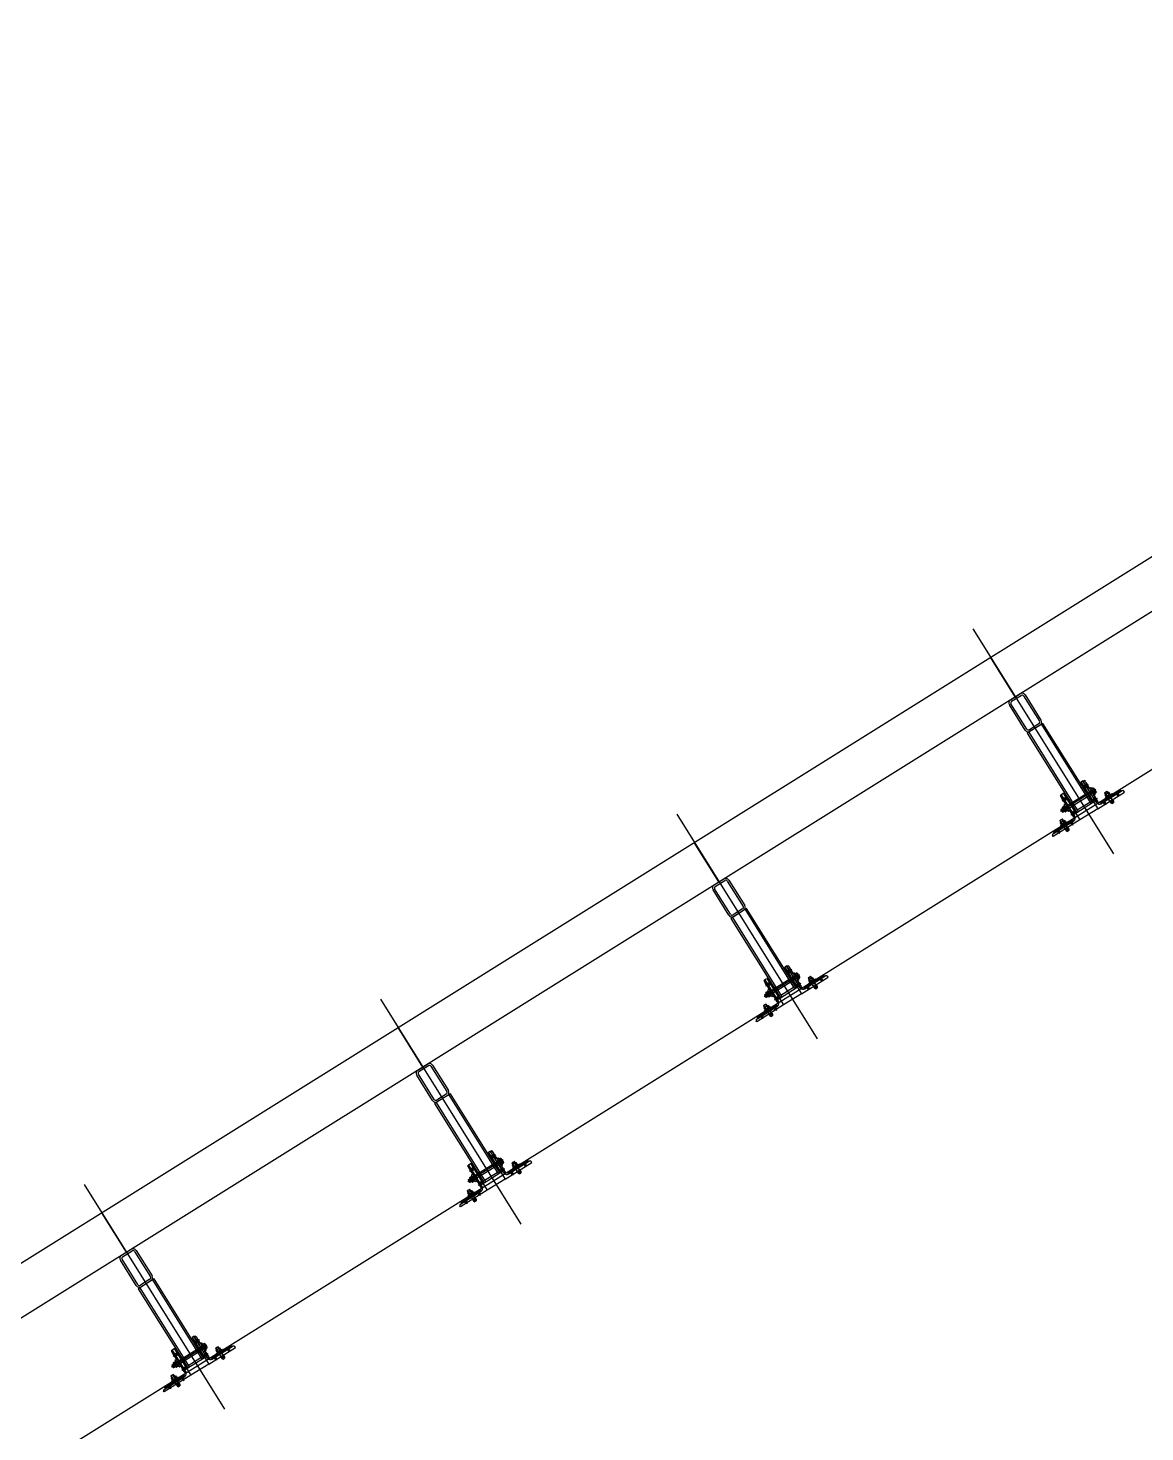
# Model space of a CAD drawing. Extents: x 809487 to 809680, y 818779 to 819225.
# Drawn here: x 809517.73 to 809522.53, y 819033.34 to 819039.36 of the extents above; entities that cross this region are included whole.
import ezdxf

# ---------------------------------------------------------------- set-up
doc = ezdxf.new("R2010")
doc.units = 0
for name, color, linetype in [('Default', 7, 'Continuous'), ('F-Glazing', 7, 'Continuous'), ('MAJ223__', 7, 'Continuous'), ('MAJ292_1', 7, 'Continuous'), ('MAJ292__', 7, 'Continuous'), ('MAJ314__scope', 7, 'Continuous'), ('MAJ318__', 7, 'Continuous'), ('MAJ322__', 7, 'Continuous'), ('MAJ325__', 7, 'Continuous'), ('MAJ520__', 7, 'Continuous'), ('WELDING', 7, 'Continuous')]:
    doc.layers.add(name, color=color, linetype=linetype)

# ---------------------------------------------------------------- blocks, each defined once
blk = doc.blocks.new('A$C62E2240C')
at = {"layer": 'MAJ223__'}
for p, q in [((-0.005, -0.01), (0.0181, -0.01)), ((0.005, -0.0058), (0.0135, -0.0058)), ((0.005, -0.0142), (0.0135, -0.0142)), ((0.0127, -0.005), (0.0127, -0.015))]:
    blk.add_line(p, q, dxfattribs=at)
blk.add_lwpolyline([(0, 0), (0.005, -0.005), (0.005, -0.015), (0, -0.02)], close=True, dxfattribs=at)
for points in [[(0, -0.0113), (0.0033, -0.0113), (0.0033, -0.0088), (0, -0.0088)], [(0.005, -0.005), (0.0127, -0.005), (0.0135, -0.0058), (0.0135, -0.0142), (0.0127, -0.015), (0.005, -0.015)]]:
    blk.add_lwpolyline(points, dxfattribs=at)
blk = doc.blocks.new('TM12NUT')
at = {"layer": 'Default'}
for p, q in [((0.0078, 0), (-0.0078, 0)), ((-0.0104, -0.0015), (-0.0104, -0.0085)), ((-0.0078, -0.01), (0.0078, -0.01)), ((-0.0052, -0.0085), (-0.0052, -0.0015)), ((0.0052, -0.0085), (0.0052, -0.0015)), ((0.0104, -0.0085), (0.0104, -0.0015))]:
    blk.add_line(p, q, dxfattribs=at)
for centre, radius, start, end in [((0, -0.0098), 0.00979, 57.79577, 122.20423), ((0.0078, -0.003), 0.00301, 30, 150), ((-0.0078, -0.003), 0.00301, 30, 150), ((-0.0078, -0.007), 0.00301, 210, 330), ((0, -0.0002), 0.00979, 237.79577, 302.20423), ((0.0078, -0.007), 0.00301, 210, 330)]:
    blk.add_arc(centre, radius, start, end, dxfattribs=at)
blk = doc.blocks.new('M12_WASH')
at = {"layer": 'Default'}
for p, q in [((0.0025, 0.0016), (0, 0.0009)), ((0, -0.0016), (0.0025, -0.0009))]:
    blk.add_line(p, q, dxfattribs=at)
blk.add_lwpolyline([(0, -0.012), (0.0025, -0.012), (0.0025, 0.012), (0, 0.012)], close=True, dxfattribs=at)
blk = doc.blocks.new('A$C392C4054')
at = {"layer": 'Default'}
for p, q in [((0.013, 0.05), (0, 0.05)), ((0.013, 0.047), (0, 0.047)), ((0.0016, 0.0468), (0.0016, 0)), ((0.0114, 0.0468), (0.0114, 0))]:
    blk.add_line(p, q, dxfattribs=at)
at = {"layer": 'MAJ292_1'}
for p, q in [((0.0005, 0.047), (0.0005, 0.0468)), ((0.0125, 0.047), (0.0125, 0.0468))]:
    blk.add_line(p, q, dxfattribs=at)
at = {"layer": 'MAJ318__'}
for p, q in [((0, 0.0517), (0.003, 0.057)), ((0, 0.0468), (0, 0.0517)), ((0.013, 0.0515), (0, 0.0515)), ((0.013, 0.0468), (0, 0.0468)), ((0.0005, 0.0468), (0.0005, 0.0011)), ((0.0005, 0.0011), (0.0016, 0)), ((0.0125, 0.0011), (0.0005, 0.0011)), ((0.0054, 0), (0.0016, 0)), ((0.01, 0.057), (0.003, 0.057)), ((0.0065, 0.0011), (0.0054, 0)), ((0.0065, 0.0011), (0.0076, 0)), ((0.0114, 0), (0.0076, 0)), ((0.013, 0.0517), (0.01, 0.057)), ((0.0114, 0), (0.0125, 0.0011)), ((0.0125, 0.0468), (0.0125, 0.0011)), ((0.013, 0.0468), (0.013, 0.0517))]:
    blk.add_line(p, q, dxfattribs=at)
blk = doc.blocks.new('M06MC13')
at = {"layer": 'Default'}
for p, q in [((-0.005, 0), (0.018, 0)), ((0.003, 0.0025), (0.013, 0.0025)), ((0.0125, -0.003), (0.0125, 0.003)), ((0.003, -0.0025), (0.013, -0.0025))]:
    blk.add_line(p, q, dxfattribs=at)
blk.add_lwpolyline([(0, -0.006), (0.003, -0.003), (0.003, 0.003), (0, 0.006)], close=True, dxfattribs=at)
for points in [[(0, 0.00075), (0.002, 0.00075), (0.002, -0.00075), (0, -0.00075)], [(0.003, -0.003), (0.0125, -0.003), (0.013, -0.0025), (0.013, 0.0025), (0.0125, 0.003), (0.003, 0.003)]]:
    blk.add_lwpolyline(points, dxfattribs=at)
blk = doc.blocks.new('M12HB160')
at = {"layer": 'Default'}
for p, q in [((-0.013, 0), (0.165, 0)), ((0.125, 0.005), (0.16, 0.005)), ((0.159, -0.006), (0.159, 0.006)), ((0.125, -0.005), (0.16, -0.005))]:
    blk.add_line(p, q, dxfattribs=at)
blk.add_lwpolyline([(-0.0065, -0.012), (-0.008, -0.0105), (-0.008, 0.0105), (-0.0065, 0.012), (0, 0.012), (0, -0.012)], close=True, dxfattribs=at)
for points in [[(-0.0064, 0.006), (0, 0.006), (0, 0.012), (-0.0064, 0.012)], [(0, -0.006), (0.159, -0.006), (0.16, -0.005), (0.16, 0.005), (0.159, 0.006), (0, 0.006)], [(0.124, -0.006), (0.125, -0.005), (0.125, 0.005), (0.124, 0.006)], [(-0.0064, -0.012), (0, -0.012), (0, -0.006), (-0.0064, -0.006)]]:
    blk.add_lwpolyline(points, dxfattribs=at)
for centre, radius, start, end in [((-0.0044, 0.009), 0.0036, 123.62643, 236.37357), ((0.004, 0), 0.012, 150, 210), ((-0.0044, -0.009), 0.0036, 123.62643, 236.37357)]:
    blk.add_arc(centre, radius, start, end, dxfattribs=at)
blk = doc.blocks.new('M12_NUT1')
at = {"layer": 'Default'}
blk.add_lwpolyline([(0.01, 0.0105), (0.01, -0.0105), (0.0085, -0.012), (0.0015, -0.012), (0, -0.0105), (0, 0.0105), (0.0015, 0.012), (0.0085, 0.012)], close=True, dxfattribs=at)
for points in [[(0.0016, 0.006), (0.0084, 0.006)], [(0.0016, 0.006), (0.0084, 0.006)], [(0.0084, -0.006), (0.0016, -0.006)], [(0.0084, -0.006), (0.0016, -0.006)]]:
    blk.add_lwpolyline(points, dxfattribs=at)
for centre, radius, start, end in [((0.0036, 0.009), 0.0036, 123.62643, 236.37357), ((0.012, 0), 0.012, 150, 210), ((0.0064, 0.009), 0.0036, 303.62643, 56.37357), ((-0.002, 0), 0.012, 330, 30), ((0.0036, -0.009), 0.0036, 123.62643, 236.37357), ((0.0064, -0.009), 0.0036, 303.62643, 56.37357)]:
    blk.add_arc(centre, radius, start, end, dxfattribs=at)

msp = doc.modelspace()

# ---------------------------------------------------------------- linework, layer by layer
at = {"layer": 'F-Glazing'}
for p, q in [((809521.7904, 819036.7838), (809522.3934, 819035.8187)), ((809522.2381, 819036.0069), (809522.2924, 819036.0408)), ((809522.3256, 819036.0121), (809522.2493, 819035.9644)), ((809522.3256, 819036.0121), (809522.3256, 819036.0121)), ((809520.5183, 819035.9889), (809521.1214, 819035.0238)), ((809520.966, 819035.212), (809521.0203, 819035.246)), ((809521.0536, 819035.2173), (809520.9772, 819035.1696)), ((809521.0536, 819035.2173), (809521.0536, 819035.2173)), ((809519.2462, 819035.194), (809519.8493, 819034.2289)), ((809519.6939, 819034.4172), (809519.7482, 819034.4511)), ((809517.9742, 819034.3992), (809518.5772, 819033.434)), ((809519.7815, 819034.4224), (809519.7052, 819034.3747)), ((809519.7815, 819034.4224), (809519.7815, 819034.4224)), ((809518.4219, 819033.6223), (809518.4761, 819033.6562)), ((809518.5094, 819033.6275), (809518.4331, 819033.5798)), ((809518.5094, 819033.6275), (809518.5094, 819033.6275))]:
    msp.add_line(p, q, dxfattribs=at)
for points in [[(809522.3034, 819036.0383), (809522.3076, 819036.0409), (809522.2505, 819036.1229), (809522.2548, 819036.1256)], [(809522.2355, 819035.9959), (809522.2313, 819035.9932), (809522.1827, 819036.0805), (809522.1784, 819036.0779)], [(809520.9635, 819035.201), (809520.9592, 819035.1984), (809520.9106, 819035.2856), (809520.9064, 819035.283)], [(809521.0313, 819035.2434), (809521.0356, 819035.2461), (809520.9784, 819035.328), (809520.9827, 819035.3307)], [(809519.6914, 819034.4061), (809519.6872, 819034.4035), (809519.6385, 819034.4908), (809519.6343, 819034.4881)], [(809519.7592, 819034.4485), (809519.7635, 819034.4512), (809519.7064, 819034.5331), (809519.7106, 819034.5358)], [(809518.4872, 819033.6537), (809518.4914, 819033.6563), (809518.4343, 819033.7383), (809518.4385, 819033.7409)], [(809518.4193, 819033.6113), (809518.4151, 819033.6086), (809518.3665, 819033.6959), (809518.3622, 819033.6932)]]:
    msp.add_lwpolyline(points, close=True, dxfattribs=at)
at = {"layer": 'MAJ223__'}
for points in [[(809522.2906, 819036.1012), (809522.2901, 819036.0991), (809522.2922, 819036.0987), (809522.2917, 819036.0966), (809522.2938, 819036.0961), (809522.2933, 819036.0941), (809522.2954, 819036.0936), (809522.2949, 819036.0915), (809522.297, 819036.091), (809522.2965, 819036.089), (809522.2986, 819036.0885), (809522.2981, 819036.0864), (809522.3001, 819036.0859), (809522.2997, 819036.0839), (809522.3017, 819036.0834), (809522.3013, 819036.0813), (809522.3033, 819036.0809), (809522.3028, 819036.0788), (809522.3049, 819036.0783), (809522.3044, 819036.0762), (809522.3065, 819036.0758), (809522.306, 819036.0737), (809522.3081, 819036.0732), (809522.3076, 819036.0712), (809522.3097, 819036.0707), (809522.3092, 819036.0686), (809522.3041, 819036.0654), (809522.2835, 819036.0985), (809522.2885, 819036.1017)], [(809522.1846, 819036.035), (809522.1867, 819036.0345), (809522.1862, 819036.0324), (809522.1883, 819036.0319), (809522.1878, 819036.0299), (809522.1898, 819036.0294), (809522.1894, 819036.0273), (809522.1914, 819036.0269), (809522.191, 819036.0248), (809522.193, 819036.0243), (809522.1925, 819036.0222), (809522.1946, 819036.0218), (809522.1941, 819036.0197), (809522.1962, 819036.0192), (809522.1957, 819036.0172), (809522.1978, 819036.0167), (809522.1973, 819036.0146), (809522.1994, 819036.0141), (809522.1989, 819036.0121), (809522.201, 819036.0116), (809522.2005, 819036.0095), (809522.2026, 819036.009), (809522.2021, 819036.007), (809522.2042, 819036.0065), (809522.2037, 819036.0044), (809522.2057, 819036.004), (809522.2108, 819036.0071), (809522.1902, 819036.0402), (809522.1851, 819036.037)], [(809521.0185, 819035.3063), (809521.0181, 819035.3043), (809521.0201, 819035.3038), (809521.0196, 819035.3017), (809521.0217, 819035.3012), (809521.0212, 819035.2992), (809521.0233, 819035.2987), (809521.0228, 819035.2966), (809521.0249, 819035.2962), (809521.0244, 819035.2941), (809521.0265, 819035.2936), (809521.026, 819035.2915), (809521.0281, 819035.2911), (809521.0276, 819035.289), (809521.0297, 819035.2885), (809521.0292, 819035.2865), (809521.0313, 819035.286), (809521.0308, 819035.2839), (809521.0328, 819035.2834), (809521.0324, 819035.2814), (809521.0344, 819035.2809), (809521.034, 819035.2788), (809521.036, 819035.2783), (809521.0355, 819035.2763), (809521.0376, 819035.2758), (809521.0371, 819035.2737), (809521.032, 819035.2706), (809521.0114, 819035.3036), (809521.0165, 819035.3068)], [(809520.9125, 819035.2401), (809520.9146, 819035.2396), (809520.9141, 819035.2375), (809520.9162, 819035.2371), (809520.9157, 819035.235), (809520.9178, 819035.2345), (809520.9173, 819035.2325), (809520.9194, 819035.232), (809520.9189, 819035.2299), (809520.921, 819035.2294), (809520.9205, 819035.2274), (809520.9225, 819035.2269), (809520.9221, 819035.2248), (809520.9241, 819035.2243), (809520.9237, 819035.2223), (809520.9257, 819035.2218), (809520.9252, 819035.2197), (809520.9273, 819035.2193), (809520.9268, 819035.2172), (809520.9289, 819035.2167), (809520.9284, 819035.2146), (809520.9305, 819035.2142), (809520.93, 819035.2121), (809520.9321, 819035.2116), (809520.9316, 819035.2096), (809520.9337, 819035.2091), (809520.9388, 819035.2123), (809520.9181, 819035.2453), (809520.913, 819035.2422)], [(809519.7465, 819034.5114), (809519.746, 819034.5094), (809519.7481, 819034.5089), (809519.7476, 819034.5068), (809519.7496, 819034.5064), (809519.7492, 819034.5043), (809519.7512, 819034.5038), (809519.7508, 819034.5017), (809519.7528, 819034.5013), (809519.7523, 819034.4992), (809519.7544, 819034.4987), (809519.7539, 819034.4967), (809519.756, 819034.4962), (809519.7555, 819034.4941), (809519.7576, 819034.4936), (809519.7571, 819034.4916), (809519.7592, 819034.4911), (809519.7587, 819034.489), (809519.7608, 819034.4886), (809519.7603, 819034.4865), (809519.7624, 819034.486), (809519.7619, 819034.4839), (809519.7639, 819034.4835), (809519.7635, 819034.4814), (809519.7655, 819034.4809), (809519.7651, 819034.4789), (809519.76, 819034.4757), (809519.7393, 819034.5087), (809519.7444, 819034.5119)], [(809519.6405, 819034.4452), (809519.6425, 819034.4447), (809519.642, 819034.4427), (809519.6441, 819034.4422), (809519.6436, 819034.4401), (809519.6457, 819034.4396), (809519.6452, 819034.4376), (809519.6473, 819034.4371), (809519.6468, 819034.435), (809519.6489, 819034.4346), (809519.6484, 819034.4325), (809519.6505, 819034.432), (809519.65, 819034.4299), (809519.6521, 819034.4295), (809519.6516, 819034.4274), (809519.6537, 819034.4269), (809519.6532, 819034.4249), (809519.6552, 819034.4244), (809519.6548, 819034.4223), (809519.6568, 819034.4218), (809519.6564, 819034.4198), (809519.6584, 819034.4193), (809519.6579, 819034.4172), (809519.66, 819034.4167), (809519.6595, 819034.4147), (809519.6616, 819034.4142), (809519.6667, 819034.4174), (809519.646, 819034.4505), (809519.6409, 819034.4473)], [(809518.4744, 819033.7166), (809518.4739, 819033.7145), (809518.476, 819033.714), (809518.4755, 819033.712), (809518.4776, 819033.7115), (809518.4771, 819033.7094), (809518.4792, 819033.7089), (809518.4787, 819033.7069), (809518.4807, 819033.7064), (809518.4803, 819033.7043), (809518.4823, 819033.7038), (809518.4819, 819033.7018), (809518.4839, 819033.7013), (809518.4835, 819033.6992), (809518.4855, 819033.6988), (809518.485, 819033.6967), (809518.4871, 819033.6962), (809518.4866, 819033.6941), (809518.4887, 819033.6937), (809518.4882, 819033.6916), (809518.4903, 819033.6911), (809518.4898, 819033.6891), (809518.4919, 819033.6886), (809518.4914, 819033.6865), (809518.4935, 819033.686), (809518.493, 819033.684), (809518.4879, 819033.6808), (809518.4672, 819033.7139), (809518.4723, 819033.717)], [(809518.3684, 819033.6503), (809518.3705, 819033.6499), (809518.37, 819033.6478), (809518.372, 819033.6473), (809518.3716, 819033.6452), (809518.3736, 819033.6448), (809518.3732, 819033.6427), (809518.3752, 819033.6422), (809518.3747, 819033.6402), (809518.3768, 819033.6397), (809518.3763, 819033.6376), (809518.3784, 819033.6371), (809518.3779, 819033.6351), (809518.38, 819033.6346), (809518.3795, 819033.6325), (809518.3816, 819033.632), (809518.3811, 819033.63), (809518.3832, 819033.6295), (809518.3827, 819033.6274), (809518.3848, 819033.627), (809518.3843, 819033.6249), (809518.3863, 819033.6244), (809518.3859, 819033.6223), (809518.3879, 819033.6219), (809518.3875, 819033.6198), (809518.3895, 819033.6193), (809518.3946, 819033.6225), (809518.3739, 819033.6556), (809518.3689, 819033.6524)]]:
    msp.add_lwpolyline(points, close=True, dxfattribs=at)
at = {"layer": 'MAJ292__'}
for p, q in [((809522.084, 819036.3743), (809522.2966, 819036.0341)), ((809522.0297, 819036.3403), (809522.2423, 819036.0001)), ((809520.8119, 819035.5794), (809521.0245, 819035.2392)), ((809520.7577, 819035.5455), (809520.9703, 819035.2053)), ((809519.4856, 819034.7506), (809519.6982, 819034.4104)), ((809519.5399, 819034.7845), (809519.7525, 819034.4443)), ((809518.2135, 819033.9557), (809518.4261, 819033.6155)), ((809518.2678, 819033.9896), (809518.4804, 819033.6494))]:
    msp.add_line(p, q, dxfattribs=at)
for points in [[(809521.9517, 819036.4803), (809521.9924, 819036.5057)], [(809521.956, 819036.4735), (809521.9967, 819036.4989)], [(809522.0077, 819036.4964), (809522.0755, 819036.3878)], [(809522.0145, 819036.5006), (809522.0823, 819036.3921)], [(809522.0145, 819036.3497), (809521.9466, 819036.4582)], [(809522.0213, 819036.3539), (809521.9534, 819036.4625)], [(809522.073, 819036.3768), (809522.0323, 819036.3514)], [(809522.0772, 819036.37), (809522.0365, 819036.3446)], [(809522.2626, 819036.1319), (809522.2541, 819036.1266), (809522.3256, 819036.0121), (809522.4401, 819036.0837), (809522.4375, 819036.0879)], [(809522.3209, 819036.0386), (809522.2626, 819036.1319)], [(809522.1693, 819036.0736), (809522.1778, 819036.0789), (809522.2493, 819035.9644), (809522.1348, 819035.8929), (809522.1322, 819035.8971)], [(809522.2276, 819035.9803), (809522.1693, 819036.0736)], [(809522.4306, 819036.0895), (809522.3415, 819036.0339)], [(809522.1338, 819035.904), (809522.2228, 819035.9597)], [(809520.6797, 819035.6854), (809520.7204, 819035.7108)], [(809520.6839, 819035.6786), (809520.7246, 819035.704)], [(809520.7356, 819035.7015), (809520.8035, 819035.593)], [(809520.7424, 819035.7057), (809520.8102, 819035.5972)], [(809520.7424, 819035.5548), (809520.6746, 819035.6633)], [(809520.7492, 819035.559), (809520.6814, 819035.6676)], [(809520.8009, 819035.5819), (809520.7602, 819035.5565)], [(809520.8052, 819035.5751), (809520.7645, 819035.5497)], [(809520.9905, 819035.337), (809520.982, 819035.3317), (809521.0536, 819035.2173), (809521.168, 819035.2888), (809521.1654, 819035.293)], [(809521.0488, 819035.2438), (809520.9905, 819035.337)], [(809520.8972, 819035.2788), (809520.9057, 819035.284), (809520.9772, 819035.1696), (809520.8627, 819035.098), (809520.8601, 819035.1023)], [(809520.9555, 819035.1855), (809520.8972, 819035.2788)], [(809521.1585, 819035.2946), (809521.0695, 819035.239)], [(809520.8617, 819035.1092), (809520.9507, 819035.1648)], [(809519.4076, 819034.8905), (809519.4483, 819034.916)], [(809519.4118, 819034.8837), (809519.4525, 819034.9092)], [(809519.4703, 819034.9109), (809519.5382, 819034.8023)], [(809519.4703, 819034.7599), (809519.4025, 819034.8685)], [(809519.4771, 819034.7642), (809519.4093, 819034.8727)], [(809519.4636, 819034.9066), (809519.5314, 819034.7981)], [(809519.5288, 819034.787), (809519.4881, 819034.7616)], [(809519.5331, 819034.7803), (809519.4924, 819034.7548)], [(809519.6251, 819034.4839), (809519.6336, 819034.4892), (809519.7052, 819034.3747), (809519.5907, 819034.3031), (809519.588, 819034.3074)], [(809519.7184, 819034.5422), (809519.7099, 819034.5369), (809519.7815, 819034.4224), (809519.896, 819034.4939), (809519.8933, 819034.4982)], [(809519.7767, 819034.4489), (809519.7184, 819034.5422)], [(809519.8864, 819034.4997), (809519.7974, 819034.4441)], [(809519.6834, 819034.3906), (809519.6251, 819034.4839)], [(809519.5896, 819034.3143), (809519.6787, 819034.3699)], [(809518.1983, 819033.965), (809518.1304, 819034.0736)], [(809518.1355, 819034.0956), (809518.1762, 819034.1211)], [(809518.205, 819033.9693), (809518.1372, 819034.0778)], [(809518.1398, 819034.0889), (809518.1805, 819034.1143)], [(809518.1915, 819034.1117), (809518.2593, 819034.0032)], [(809518.1983, 819034.116), (809518.2661, 819034.0074)], [(809518.2568, 819033.9922), (809518.2161, 819033.9667)], [(809518.261, 819033.9854), (809518.2203, 819033.96)], [(809518.4464, 819033.7473), (809518.4379, 819033.742), (809518.5094, 819033.6275), (809518.6239, 819033.699), (809518.6212, 819033.7033)], [(809518.5046, 819033.654), (809518.4464, 819033.7473)], [(809518.6144, 819033.7049), (809518.5253, 819033.6492)], [(809518.3531, 819033.689), (809518.3615, 819033.6943), (809518.4331, 819033.5798), (809518.3186, 819033.5083), (809518.316, 819033.5125)], [(809518.4114, 819033.5957), (809518.3531, 819033.689)], [(809518.3175, 819033.5194), (809518.4066, 819033.575)]]:
    msp.add_lwpolyline(points, dxfattribs=at)
for points in [[(809522.0908, 819036.3785), (809522.023, 819036.3361), (809522.2355, 819035.9959), (809522.3034, 819036.0383)], [(809520.8187, 819035.5836), (809520.7509, 819035.5412), (809520.9635, 819035.201), (809521.0313, 819035.2434)], [(809519.5467, 819034.7887), (809519.4788, 819034.7464), (809519.6914, 819034.4061), (809519.7592, 819034.4485)], [(809518.2746, 819033.9939), (809518.2067, 819033.9515), (809518.4193, 819033.6113), (809518.4872, 819033.6537)]]:
    msp.add_lwpolyline(points, close=True, dxfattribs=at)
for centre, radius, start, end in [((809521.9602, 819036.4667), 0.016, 122, 212), ((809522.0009, 819036.4921), 0.016, 32, 122), ((809522.0009, 819036.4921), 0.008, 32, 122), ((809521.9602, 819036.4667), 0.008, 122, 212), ((809522.0688, 819036.3836), 0.008, 302, 32), ((809522.0688, 819036.3836), 0.016, 302, 32), ((809522.028, 819036.3582), 0.016, 212, 302), ((809522.028, 819036.3582), 0.008, 212, 302), ((809522.4332, 819036.0853), 0.005, 32, 122), ((809522.3336, 819036.0466), 0.015, 212, 302), ((809522.2149, 819035.9724), 0.015, 302, 32), ((809522.1364, 819035.8998), 0.005, 122, 212), ((809520.7289, 819035.6973), 0.016, 32, 122), ((809520.7289, 819035.6973), 0.008, 32, 122), ((809520.6881, 819035.6718), 0.016, 122, 212), ((809520.6881, 819035.6718), 0.008, 122, 212), ((809520.7967, 819035.5887), 0.008, 302, 32), ((809520.7967, 819035.5887), 0.016, 302, 32), ((809520.756, 819035.5633), 0.016, 212, 302), ((809520.756, 819035.5633), 0.008, 212, 302), ((809521.1612, 819035.2904), 0.005, 32, 122), ((809521.0615, 819035.2517), 0.015, 212, 302), ((809520.9428, 819035.1775), 0.015, 302, 32), ((809520.8643, 819035.1049), 0.005, 122, 212), ((809519.4568, 819034.9024), 0.016, 32, 122), ((809519.4568, 819034.9024), 0.008, 32, 122), ((809519.4161, 819034.8769), 0.016, 122, 212), ((809519.4161, 819034.8769), 0.008, 122, 212), ((809519.5246, 819034.7938), 0.008, 302, 32), ((809519.5246, 819034.7938), 0.016, 302, 32), ((809519.4839, 819034.7684), 0.016, 212, 302), ((809519.4839, 819034.7684), 0.008, 212, 302), ((809519.8891, 819034.4955), 0.005, 32, 122), ((809519.7894, 819034.4568), 0.015, 212, 302), ((809519.6707, 819034.3826), 0.015, 302, 32), ((809519.5923, 819034.31), 0.005, 122, 212), ((809518.144, 819034.0821), 0.016, 122, 212), ((809518.144, 819034.0821), 0.008, 122, 212), ((809518.1847, 819034.1075), 0.016, 32, 122), ((809518.1847, 819034.1075), 0.008, 32, 122), ((809518.2525, 819033.999), 0.016, 302, 32), ((809518.2118, 819033.9735), 0.016, 212, 302), ((809518.2118, 819033.9735), 0.008, 212, 302), ((809518.2525, 819033.999), 0.008, 302, 32), ((809518.617, 819033.7006), 0.005, 32, 122), ((809518.5174, 819033.6619), 0.015, 212, 302), ((809518.3986, 819033.5878), 0.015, 302, 32), ((809518.3202, 819033.5152), 0.005, 122, 212)]:
    msp.add_arc(centre, radius, start, end, dxfattribs=at)
at = {"layer": 'MAJ314__scope'}
for p, q in [((809521.9721, 819036.493), (809521.8661, 819036.6626)), ((809520.7, 819035.6981), (809520.594, 819035.8677)), ((809519.4279, 819034.9032), (809519.322, 819035.0728)), ((809518.1559, 819034.1084), (809518.0499, 819034.278))]:
    msp.add_line(p, q, dxfattribs=at)
for points in [[(809539.9295, 819047.9499), (809511.6743, 819030.2941)], [(809540.0355, 819047.7803), (809511.7803, 819030.1244)], [(809539.7694, 819046.9358), (809512.0836, 819029.6358)]]:
    msp.add_lwpolyline(points, dxfattribs=at)
at = {"layer": 'MAJ322__'}
for points in [[(809522.3209, 819036.0386), (809522.2636, 819036.1303), (809522.2699, 819036.1343), (809522.2695, 819036.1322), (809522.2715, 819036.1317), (809522.2711, 819036.1297), (809522.2731, 819036.1292), (809522.2726, 819036.1271), (809522.2747, 819036.1266), (809522.2742, 819036.1246), (809522.2763, 819036.1241), (809522.2758, 819036.122), (809522.2779, 819036.1216), (809522.2774, 819036.1195), (809522.2795, 819036.119), (809522.279, 819036.1169), (809522.2811, 819036.1165), (809522.2806, 819036.1144), (809522.2827, 819036.1139), (809522.2822, 819036.1119), (809522.2842, 819036.1114), (809522.2838, 819036.1093), (809522.2858, 819036.1088), (809522.2854, 819036.1068), (809522.2874, 819036.1063), (809522.2869, 819036.1042), (809522.289, 819036.1037), (809522.2885, 819036.1017), (809522.2906, 819036.1012), (809522.2901, 819036.0991), (809522.2922, 819036.0987), (809522.2917, 819036.0966), (809522.2938, 819036.0961), (809522.2933, 819036.0941), (809522.2954, 819036.0936), (809522.2949, 819036.0915), (809522.297, 819036.091), (809522.2965, 819036.089), (809522.2986, 819036.0885), (809522.2981, 819036.0864), (809522.3001, 819036.0859), (809522.2997, 819036.0839), (809522.3017, 819036.0834), (809522.3013, 819036.0813), (809522.3033, 819036.0809), (809522.3028, 819036.0788), (809522.3049, 819036.0783), (809522.3044, 819036.0762), (809522.3065, 819036.0758), (809522.306, 819036.0737), (809522.3081, 819036.0732), (809522.3076, 819036.0712), (809522.3097, 819036.0707), (809522.3092, 819036.0686), (809522.3113, 819036.0681), (809522.3108, 819036.0661), (809522.3129, 819036.0656), (809522.3124, 819036.0635), (809522.3145, 819036.063), (809522.314, 819036.061), (809522.316, 819036.0605), (809522.3156, 819036.0584), (809522.3176, 819036.058), (809522.3172, 819036.0559), (809522.3192, 819036.0554), (809522.3187, 819036.0533), (809522.3208, 819036.0529), (809522.3203, 819036.0508), (809522.3224, 819036.0503), (809522.3219, 819036.0483), (809522.324, 819036.0478), (809522.3235, 819036.0457), (809522.3256, 819036.0452), (809522.3251, 819036.0432), (809522.3252, 819036.0431), (809522.3272, 819036.0426)], [(809522.2276, 819035.9803), (809522.1703, 819036.072), (809522.1639, 819036.068), (809522.166, 819036.0676), (809522.1655, 819036.0655), (809522.1676, 819036.065), (809522.1671, 819036.063), (809522.1692, 819036.0625), (809522.1687, 819036.0604), (809522.1708, 819036.0599), (809522.1703, 819036.0579), (809522.1724, 819036.0574), (809522.1719, 819036.0553), (809522.1739, 819036.0548), (809522.1735, 819036.0528), (809522.1755, 819036.0523), (809522.1751, 819036.0502), (809522.1771, 819036.0498), (809522.1767, 819036.0477), (809522.1787, 819036.0472), (809522.1782, 819036.0451), (809522.1803, 819036.0447), (809522.1798, 819036.0426), (809522.1819, 819036.0421), (809522.1814, 819036.0401), (809522.1835, 819036.0396), (809522.183, 819036.0375), (809522.1851, 819036.037), (809522.1846, 819036.035), (809522.1867, 819036.0345), (809522.1862, 819036.0324), (809522.1883, 819036.0319), (809522.1878, 819036.0299), (809522.1898, 819036.0294), (809522.1894, 819036.0273), (809522.1914, 819036.0269), (809522.191, 819036.0248), (809522.193, 819036.0243), (809522.1925, 819036.0222), (809522.1946, 819036.0218), (809522.1941, 819036.0197), (809522.1962, 819036.0192), (809522.1957, 819036.0172), (809522.1978, 819036.0167), (809522.1973, 819036.0146), (809522.1994, 819036.0141), (809522.1989, 819036.0121), (809522.201, 819036.0116), (809522.2005, 819036.0095), (809522.2026, 819036.009), (809522.2021, 819036.007), (809522.2042, 819036.0065), (809522.2037, 819036.0044), (809522.2057, 819036.004), (809522.2053, 819036.0019), (809522.2073, 819036.0014), (809522.2069, 819035.9993), (809522.2089, 819035.9989), (809522.2084, 819035.9968), (809522.2105, 819035.9963), (809522.21, 819035.9943), (809522.2121, 819035.9938), (809522.2116, 819035.9917), (809522.2137, 819035.9912), (809522.2132, 819035.9892), (809522.2153, 819035.9887), (809522.2148, 819035.9866), (809522.2169, 819035.9861), (809522.2164, 819035.9841), (809522.2185, 819035.9836), (809522.218, 819035.9815), (809522.2201, 819035.9811), (809522.2196, 819035.979), (809522.2216, 819035.9785), (809522.2217, 819035.9784), (809522.2212, 819035.9764)], [(809522.4227, 819036.0916), (809522.4258, 819036.0866), (809522.3412, 819036.0336), (809522.338, 819036.0387)], [(809522.1353, 819035.9121), (809522.1385, 819035.907), (809522.2232, 819035.9599), (809522.22, 819035.965)], [(809521.0488, 819035.2438), (809520.9915, 819035.3354), (809520.9979, 819035.3394), (809520.9974, 819035.3373), (809520.9995, 819035.3369), (809520.999, 819035.3348), (809521.001, 819035.3343), (809521.0006, 819035.3322), (809521.0026, 819035.3318), (809521.0022, 819035.3297), (809521.0042, 819035.3292), (809521.0037, 819035.3272), (809521.0058, 819035.3267), (809521.0053, 819035.3246), (809521.0074, 819035.3241), (809521.0069, 819035.3221), (809521.009, 819035.3216), (809521.0085, 819035.3195), (809521.0106, 819035.319), (809521.0101, 819035.317), (809521.0122, 819035.3165), (809521.0117, 819035.3144), (809521.0138, 819035.314), (809521.0133, 819035.3119), (809521.0154, 819035.3114), (809521.0149, 819035.3093), (809521.0169, 819035.3089), (809521.0165, 819035.3068), (809521.0185, 819035.3063), (809521.0181, 819035.3043), (809521.0201, 819035.3038), (809521.0196, 819035.3017), (809521.0217, 819035.3012), (809521.0212, 819035.2992), (809521.0233, 819035.2987), (809521.0228, 819035.2966), (809521.0249, 819035.2962), (809521.0244, 819035.2941), (809521.0265, 819035.2936), (809521.026, 819035.2915), (809521.0281, 819035.2911), (809521.0276, 819035.289), (809521.0297, 819035.2885), (809521.0292, 819035.2865), (809521.0313, 819035.286), (809521.0308, 819035.2839), (809521.0328, 819035.2834), (809521.0324, 819035.2814), (809521.0344, 819035.2809), (809521.034, 819035.2788), (809521.036, 819035.2783), (809521.0355, 819035.2763), (809521.0376, 819035.2758), (809521.0371, 819035.2737), (809521.0392, 819035.2733), (809521.0387, 819035.2712), (809521.0408, 819035.2707), (809521.0403, 819035.2686), (809521.0424, 819035.2682), (809521.0419, 819035.2661), (809521.044, 819035.2656), (809521.0435, 819035.2636), (809521.0456, 819035.2631), (809521.0451, 819035.261), (809521.0471, 819035.2605), (809521.0467, 819035.2585), (809521.0487, 819035.258), (809521.0483, 819035.2559), (809521.0503, 819035.2554), (809521.0499, 819035.2534), (809521.0519, 819035.2529), (809521.0514, 819035.2508), (809521.0535, 819035.2504), (809521.053, 819035.2483), (809521.0531, 819035.2482), (809521.0551, 819035.2477)], [(809520.9555, 819035.1855), (809520.8982, 819035.2771), (809520.8919, 819035.2732), (809520.8939, 819035.2727), (809520.8935, 819035.2706), (809520.8955, 819035.2701), (809520.895, 819035.2681), (809520.8971, 819035.2676), (809520.8966, 819035.2655), (809520.8987, 819035.2651), (809520.8982, 819035.263), (809520.9003, 819035.2625), (809520.8998, 819035.2604), (809520.9019, 819035.26), (809520.9014, 819035.2579), (809520.9035, 819035.2574), (809520.903, 819035.2554), (809520.9051, 819035.2549), (809520.9046, 819035.2528), (809520.9066, 819035.2523), (809520.9062, 819035.2503), (809520.9082, 819035.2498), (809520.9078, 819035.2477), (809520.9098, 819035.2472), (809520.9093, 819035.2452), (809520.9114, 819035.2447), (809520.9109, 819035.2426), (809520.913, 819035.2422), (809520.9125, 819035.2401), (809520.9146, 819035.2396), (809520.9141, 819035.2375), (809520.9162, 819035.2371), (809520.9157, 819035.235), (809520.9178, 819035.2345), (809520.9173, 819035.2325), (809520.9194, 819035.232), (809520.9189, 819035.2299), (809520.921, 819035.2294), (809520.9205, 819035.2274), (809520.9225, 819035.2269), (809520.9221, 819035.2248), (809520.9241, 819035.2243), (809520.9237, 819035.2223), (809520.9257, 819035.2218), (809520.9252, 819035.2197), (809520.9273, 819035.2193), (809520.9268, 819035.2172), (809520.9289, 819035.2167), (809520.9284, 819035.2146), (809520.9305, 819035.2142), (809520.93, 819035.2121), (809520.9321, 819035.2116), (809520.9316, 819035.2096), (809520.9337, 819035.2091), (809520.9332, 819035.207), (809520.9353, 819035.2065), (809520.9348, 819035.2045), (809520.9369, 819035.204), (809520.9364, 819035.2019), (809520.9384, 819035.2014), (809520.938, 819035.1994), (809520.94, 819035.1989), (809520.9396, 819035.1968), (809520.9416, 819035.1964), (809520.9411, 819035.1943), (809520.9432, 819035.1938), (809520.9427, 819035.1917), (809520.9448, 819035.1913), (809520.9443, 819035.1892), (809520.9464, 819035.1887), (809520.9459, 819035.1867), (809520.948, 819035.1862), (809520.9475, 819035.1841), (809520.9496, 819035.1836), (809520.9496, 819035.1836), (809520.9491, 819035.1815)], [(809521.1506, 819035.2968), (809521.1538, 819035.2917), (809521.0691, 819035.2388), (809521.0659, 819035.2438)], [(809520.8632, 819035.1172), (809520.8664, 819035.1121), (809520.9511, 819035.165), (809520.9479, 819035.1701)], [(809519.7767, 819034.4489), (809519.7194, 819034.5405), (809519.7258, 819034.5445), (809519.7253, 819034.5425), (809519.7274, 819034.542), (809519.7269, 819034.5399), (809519.729, 819034.5394), (809519.7285, 819034.5374), (809519.7306, 819034.5369), (809519.7301, 819034.5348), (809519.7322, 819034.5343), (809519.7317, 819034.5323), (809519.7337, 819034.5318), (809519.7333, 819034.5297), (809519.7353, 819034.5293), (809519.7349, 819034.5272), (809519.7369, 819034.5267), (809519.7364, 819034.5246), (809519.7385, 819034.5242), (809519.738, 819034.5221), (809519.7401, 819034.5216), (809519.7396, 819034.5196), (809519.7417, 819034.5191), (809519.7412, 819034.517), (809519.7433, 819034.5165), (809519.7428, 819034.5145), (809519.7449, 819034.514), (809519.7444, 819034.5119), (809519.7465, 819034.5114), (809519.746, 819034.5094), (809519.7481, 819034.5089), (809519.7476, 819034.5068), (809519.7496, 819034.5064), (809519.7492, 819034.5043), (809519.7512, 819034.5038), (809519.7508, 819034.5017), (809519.7528, 819034.5013), (809519.7523, 819034.4992), (809519.7544, 819034.4987), (809519.7539, 819034.4967), (809519.756, 819034.4962), (809519.7555, 819034.4941), (809519.7576, 819034.4936), (809519.7571, 819034.4916), (809519.7592, 819034.4911), (809519.7587, 819034.489), (809519.7608, 819034.4886), (809519.7603, 819034.4865), (809519.7624, 819034.486), (809519.7619, 819034.4839), (809519.7639, 819034.4835), (809519.7635, 819034.4814), (809519.7655, 819034.4809), (809519.7651, 819034.4789), (809519.7671, 819034.4784), (809519.7667, 819034.4763), (809519.7687, 819034.4758), (809519.7682, 819034.4738), (809519.7703, 819034.4733), (809519.7698, 819034.4712), (809519.7719, 819034.4707), (809519.7714, 819034.4687), (809519.7735, 819034.4682), (809519.773, 819034.4661), (809519.7751, 819034.4657), (809519.7746, 819034.4636), (809519.7767, 819034.4631), (809519.7762, 819034.461), (809519.7783, 819034.4606), (809519.7778, 819034.4585), (809519.7798, 819034.458), (809519.7794, 819034.456), (809519.7814, 819034.4555), (809519.781, 819034.4534), (809519.781, 819034.4533), (809519.7831, 819034.4529)], [(809519.8785, 819034.5019), (809519.8817, 819034.4968), (809519.797, 819034.4439), (809519.7938, 819034.449)], [(809519.6834, 819034.3906), (809519.6261, 819034.4823), (809519.6198, 819034.4783), (809519.6219, 819034.4778), (809519.6214, 819034.4757), (809519.6234, 819034.4753), (809519.623, 819034.4732), (809519.625, 819034.4727), (809519.6246, 819034.4706), (809519.6266, 819034.4702), (809519.6261, 819034.4681), (809519.6282, 819034.4676), (809519.6277, 819034.4656), (809519.6298, 819034.4651), (809519.6293, 819034.463), (809519.6314, 819034.4625), (809519.6309, 819034.4605), (809519.633, 819034.46), (809519.6325, 819034.4579), (809519.6346, 819034.4575), (809519.6341, 819034.4554), (809519.6362, 819034.4549), (809519.6357, 819034.4528), (809519.6378, 819034.4524), (809519.6373, 819034.4503), (809519.6393, 819034.4498), (809519.6389, 819034.4478), (809519.6409, 819034.4473), (809519.6405, 819034.4452), (809519.6425, 819034.4447), (809519.642, 819034.4427), (809519.6441, 819034.4422), (809519.6436, 819034.4401), (809519.6457, 819034.4396), (809519.6452, 819034.4376), (809519.6473, 819034.4371), (809519.6468, 819034.435), (809519.6489, 819034.4346), (809519.6484, 819034.4325), (809519.6505, 819034.432), (809519.65, 819034.4299), (809519.6521, 819034.4295), (809519.6516, 819034.4274), (809519.6537, 819034.4269), (809519.6532, 819034.4249), (809519.6552, 819034.4244), (809519.6548, 819034.4223), (809519.6568, 819034.4218), (809519.6564, 819034.4198), (809519.6584, 819034.4193), (809519.6579, 819034.4172), (809519.66, 819034.4167), (809519.6595, 819034.4147), (809519.6616, 819034.4142), (809519.6611, 819034.4121), (809519.6632, 819034.4117), (809519.6627, 819034.4096), (809519.6648, 819034.4091), (809519.6643, 819034.407), (809519.6664, 819034.4066), (809519.6659, 819034.4045), (809519.668, 819034.404), (809519.6675, 819034.402), (809519.6695, 819034.4015), (809519.6691, 819034.3994), (809519.6711, 819034.3989), (809519.6707, 819034.3969), (809519.6727, 819034.3964), (809519.6723, 819034.3943), (809519.6743, 819034.3938), (809519.6738, 819034.3918), (809519.6759, 819034.3913), (809519.6754, 819034.3892), (809519.6775, 819034.3888), (809519.6775, 819034.3887), (809519.6771, 819034.3866)], [(809519.5912, 819034.3223), (809519.5943, 819034.3172), (809519.679, 819034.3701), (809519.6758, 819034.3752)], [(809518.5046, 819033.654), (809518.4474, 819033.7457), (809518.4537, 819033.7496), (809518.4532, 819033.7476), (809518.4553, 819033.7471), (809518.4548, 819033.745), (809518.4569, 819033.7446), (809518.4564, 819033.7425), (809518.4585, 819033.742), (809518.458, 819033.7399), (809518.4601, 819033.7395), (809518.4596, 819033.7374), (809518.4617, 819033.7369), (809518.4612, 819033.7349), (809518.4633, 819033.7344), (809518.4628, 819033.7323), (809518.4649, 819033.7318), (809518.4644, 819033.7298), (809518.4664, 819033.7293), (809518.466, 819033.7272), (809518.468, 819033.7267), (809518.4676, 819033.7247), (809518.4696, 819033.7242), (809518.4691, 819033.7221), (809518.4712, 819033.7217), (809518.4707, 819033.7196), (809518.4728, 819033.7191), (809518.4723, 819033.717), (809518.4744, 819033.7166), (809518.4739, 819033.7145), (809518.476, 819033.714), (809518.4755, 819033.712), (809518.4776, 819033.7115), (809518.4771, 819033.7094), (809518.4792, 819033.7089), (809518.4787, 819033.7069), (809518.4807, 819033.7064), (809518.4803, 819033.7043), (809518.4823, 819033.7038), (809518.4819, 819033.7018), (809518.4839, 819033.7013), (809518.4835, 819033.6992), (809518.4855, 819033.6988), (809518.485, 819033.6967), (809518.4871, 819033.6962), (809518.4866, 819033.6941), (809518.4887, 819033.6937), (809518.4882, 819033.6916), (809518.4903, 819033.6911), (809518.4898, 819033.6891), (809518.4919, 819033.6886), (809518.4914, 819033.6865), (809518.4935, 819033.686), (809518.493, 819033.684), (809518.4951, 819033.6835), (809518.4946, 819033.6814), (809518.4966, 819033.681), (809518.4962, 819033.6789), (809518.4982, 819033.6784), (809518.4978, 819033.6763), (809518.4998, 819033.6759), (809518.4993, 819033.6738), (809518.5014, 819033.6733), (809518.5009, 819033.6713), (809518.503, 819033.6708), (809518.5025, 819033.6687), (809518.5046, 819033.6682), (809518.5041, 819033.6662), (809518.5062, 819033.6657), (809518.5057, 819033.6636), (809518.5078, 819033.6631), (809518.5073, 819033.6611), (809518.5094, 819033.6606), (809518.5089, 819033.6585), (809518.5089, 819033.6585), (809518.511, 819033.658)], [(809518.6065, 819033.707), (809518.6096, 819033.7019), (809518.5249, 819033.649), (809518.5218, 819033.6541)], [(809518.4114, 819033.5957), (809518.3541, 819033.6874), (809518.3477, 819033.6834), (809518.3498, 819033.6829), (809518.3493, 819033.6809), (809518.3514, 819033.6804), (809518.3509, 819033.6783), (809518.353, 819033.6778), (809518.3525, 819033.6758), (809518.3546, 819033.6753), (809518.3541, 819033.6732), (809518.3561, 819033.6727), (809518.3557, 819033.6707), (809518.3577, 819033.6702), (809518.3573, 819033.6681), (809518.3593, 819033.6677), (809518.3588, 819033.6656), (809518.3609, 819033.6651), (809518.3604, 819033.663), (809518.3625, 819033.6626), (809518.362, 819033.6605), (809518.3641, 819033.66), (809518.3636, 819033.658), (809518.3657, 819033.6575), (809518.3652, 819033.6554), (809518.3673, 819033.6549), (809518.3668, 819033.6529), (809518.3689, 819033.6524), (809518.3684, 819033.6503), (809518.3705, 819033.6499), (809518.37, 819033.6478), (809518.372, 819033.6473), (809518.3716, 819033.6452), (809518.3736, 819033.6448), (809518.3732, 819033.6427), (809518.3752, 819033.6422), (809518.3747, 819033.6402), (809518.3768, 819033.6397), (809518.3763, 819033.6376), (809518.3784, 819033.6371), (809518.3779, 819033.6351), (809518.38, 819033.6346), (809518.3795, 819033.6325), (809518.3816, 819033.632), (809518.3811, 819033.63), (809518.3832, 819033.6295), (809518.3827, 819033.6274), (809518.3848, 819033.627), (809518.3843, 819033.6249), (809518.3863, 819033.6244), (809518.3859, 819033.6223), (809518.3879, 819033.6219), (809518.3875, 819033.6198), (809518.3895, 819033.6193), (809518.389, 819033.6173), (809518.3911, 819033.6168), (809518.3906, 819033.6147), (809518.3927, 819033.6142), (809518.3922, 819033.6122), (809518.3943, 819033.6117), (809518.3938, 819033.6096), (809518.3959, 819033.6091), (809518.3954, 819033.6071), (809518.3975, 819033.6066), (809518.397, 819033.6045), (809518.3991, 819033.6041), (809518.3986, 819033.602), (809518.4007, 819033.6015), (809518.4002, 819033.5994), (809518.4022, 819033.599), (809518.4018, 819033.5969), (809518.4038, 819033.5964), (809518.4034, 819033.5944), (809518.4054, 819033.5939), (809518.4055, 819033.5938), (809518.405, 819033.5917)], [(809518.3191, 819033.5274), (809518.3223, 819033.5223), (809518.407, 819033.5753), (809518.4038, 819033.5804)]]:
    msp.add_lwpolyline(points, close=True, dxfattribs=at)
for points in [[(809522.2962, 819036.1017), (809522.2919, 819036.0991), (809522.2922, 819036.0987), (809522.2917, 819036.0966), (809522.2938, 819036.0961), (809522.2933, 819036.0941), (809522.2954, 819036.0936), (809522.2949, 819036.0915), (809522.297, 819036.091), (809522.2965, 819036.089), (809522.2986, 819036.0885)], [(809522.3145, 819036.0743), (809522.3077, 819036.0852), (809522.305, 819036.0866), (809522.3049, 819036.0896), (809522.2975, 819036.1014)], [(809522.2986, 819036.0885), (809522.2981, 819036.0864), (809522.3001, 819036.0859), (809522.2997, 819036.0839), (809522.3017, 819036.0834), (809522.3013, 819036.0813), (809522.3033, 819036.0809), (809522.3028, 819036.0788), (809522.3049, 819036.0783), (809522.3044, 819036.0762), (809522.3065, 819036.0758), (809522.306, 819036.0737), (809522.3081, 819036.0732), (809522.3076, 819036.0712), (809522.3097, 819036.0707), (809522.3099, 819036.0703), (809522.3142, 819036.0729)], [(809522.3873, 819036.0754), (809522.3907, 819036.0699), (809522.3619, 819036.0519), (809522.3584, 819036.0574)], [(809522.3587, 819036.0588), (809522.3697, 819036.0656), (809522.3727, 819036.0657), (809522.3741, 819036.0684), (809522.3859, 819036.0757)], [(809522.1983, 819036.0017), (809522.1915, 819036.0126), (809522.1914, 819036.0156), (809522.1887, 819036.017), (809522.1814, 819036.0288)], [(809522.1817, 819036.0302), (809522.1859, 819036.0328), (809522.1862, 819036.0324), (809522.1883, 819036.0319), (809522.1878, 819036.0299), (809522.1898, 819036.0294), (809522.1894, 819036.0273), (809522.1914, 819036.0269), (809522.191, 819036.0248), (809522.193, 819036.0243), (809522.1925, 819036.0222)], [(809522.1925, 819036.0222), (809522.1946, 819036.0218), (809522.1941, 819036.0197), (809522.1962, 819036.0192), (809522.1957, 819036.0172), (809522.1978, 819036.0167), (809522.1973, 819036.0146), (809522.1994, 819036.0141), (809522.1989, 819036.0121), (809522.201, 819036.0116), (809522.2005, 819036.0095), (809522.2026, 819036.009), (809522.2021, 819036.007), (809522.2042, 819036.0065), (809522.2037, 819036.0044), (809522.2039, 819036.004), (809522.1997, 819036.0014)], [(809522.1654, 819035.9368), (809522.1689, 819035.9313), (809522.1977, 819035.9493), (809522.1942, 819035.9548)], [(809522.1929, 819035.9551), (809522.1819, 819035.9483), (809522.1805, 819035.9456), (809522.1775, 819035.9455), (809522.1657, 819035.9382)], [(809521.0241, 819035.3069), (809521.0199, 819035.3042), (809521.0201, 819035.3038), (809521.0196, 819035.3017), (809521.0217, 819035.3012), (809521.0212, 819035.2992), (809521.0233, 819035.2987), (809521.0228, 819035.2966), (809521.0249, 819035.2962), (809521.0244, 819035.2941), (809521.0265, 819035.2936)], [(809521.0424, 819035.2794), (809521.0356, 819035.2903), (809521.0329, 819035.2918), (809521.0328, 819035.2947), (809521.0255, 819035.3065)], [(809521.0265, 819035.2936), (809521.026, 819035.2915), (809521.0281, 819035.2911), (809521.0276, 819035.289), (809521.0297, 819035.2885), (809521.0292, 819035.2865), (809521.0313, 819035.286), (809521.0308, 819035.2839), (809521.0328, 819035.2834), (809521.0324, 819035.2814), (809521.0344, 819035.2809), (809521.034, 819035.2788), (809521.036, 819035.2783), (809521.0355, 819035.2763), (809521.0376, 819035.2758), (809521.0379, 819035.2754), (809521.0421, 819035.278)], [(809521.1152, 819035.2805), (809521.1186, 819035.275), (809521.0898, 819035.257), (809521.0864, 819035.2625)], [(809521.0867, 819035.2639), (809521.0976, 819035.2707), (809521.1006, 819035.2708), (809521.102, 819035.2735), (809521.1138, 819035.2808)], [(809520.9263, 819035.2068), (809520.9194, 819035.2177), (809520.9193, 819035.2207), (809520.9167, 819035.2221), (809520.9093, 819035.2339)], [(809520.9096, 819035.2353), (809520.9139, 819035.238), (809520.9141, 819035.2375), (809520.9162, 819035.2371), (809520.9157, 819035.235), (809520.9178, 819035.2345), (809520.9173, 819035.2325), (809520.9194, 819035.232), (809520.9189, 819035.2299), (809520.921, 819035.2294), (809520.9205, 819035.2274)], [(809520.9205, 819035.2274), (809520.9225, 819035.2269), (809520.9221, 819035.2248), (809520.9241, 819035.2243), (809520.9237, 819035.2223), (809520.9257, 819035.2218), (809520.9252, 819035.2197), (809520.9273, 819035.2193), (809520.9268, 819035.2172), (809520.9289, 819035.2167), (809520.9284, 819035.2146), (809520.9305, 819035.2142), (809520.93, 819035.2121), (809520.9321, 819035.2116), (809520.9316, 819035.2096), (809520.9319, 819035.2091), (809520.9276, 819035.2065)], [(809520.8933, 819035.1419), (809520.8968, 819035.1364), (809520.9256, 819035.1544), (809520.9222, 819035.1599)], [(809520.9208, 819035.1602), (809520.9099, 819035.1534), (809520.9084, 819035.1508), (809520.9054, 819035.1507), (809520.8937, 819035.1433)], [(809519.752, 819034.512), (809519.7478, 819034.5093), (809519.7481, 819034.5089), (809519.7476, 819034.5068), (809519.7496, 819034.5064), (809519.7492, 819034.5043), (809519.7512, 819034.5038), (809519.7508, 819034.5017), (809519.7528, 819034.5013), (809519.7523, 819034.4992), (809519.7544, 819034.4987)], [(809519.7704, 819034.4845), (809519.7635, 819034.4955), (809519.7609, 819034.4969), (809519.7608, 819034.4999), (809519.7534, 819034.5117)], [(809519.7544, 819034.4987), (809519.7539, 819034.4967), (809519.756, 819034.4962), (809519.7555, 819034.4941), (809519.7576, 819034.4936), (809519.7571, 819034.4916), (809519.7592, 819034.4911), (809519.7587, 819034.489), (809519.7608, 819034.4886), (809519.7603, 819034.4865), (809519.7624, 819034.486), (809519.7619, 819034.4839), (809519.7639, 819034.4835), (809519.7635, 819034.4814), (809519.7655, 819034.4809), (809519.7658, 819034.4805), (809519.77, 819034.4831)], [(809519.6542, 819034.4119), (809519.6473, 819034.4229), (809519.6472, 819034.4259), (809519.6446, 819034.4273), (809519.6372, 819034.4391)], [(809519.6375, 819034.4404), (809519.6418, 819034.4431), (809519.642, 819034.4427), (809519.6441, 819034.4422), (809519.6436, 819034.4401), (809519.6457, 819034.4396), (809519.6452, 819034.4376), (809519.6473, 819034.4371), (809519.6468, 819034.435), (809519.6489, 819034.4346), (809519.6484, 819034.4325)], [(809519.6484, 819034.4325), (809519.6505, 819034.432), (809519.65, 819034.4299), (809519.6521, 819034.4295), (809519.6516, 819034.4274), (809519.6537, 819034.4269), (809519.6532, 819034.4249), (809519.6552, 819034.4244), (809519.6548, 819034.4223), (809519.6568, 819034.4218), (809519.6564, 819034.4198), (809519.6584, 819034.4193), (809519.6579, 819034.4172), (809519.66, 819034.4167), (809519.6595, 819034.4147), (809519.6598, 819034.4143), (809519.6556, 819034.4116)], [(809519.8431, 819034.4857), (809519.8466, 819034.4801), (809519.8177, 819034.4621), (809519.8143, 819034.4676)], [(809519.8146, 819034.469), (809519.8255, 819034.4759), (809519.8285, 819034.476), (809519.8299, 819034.4786), (809519.8417, 819034.486)], [(809519.6213, 819034.347), (809519.6247, 819034.3415), (809519.6535, 819034.3595), (809519.6501, 819034.365)], [(809519.6487, 819034.3654), (809519.6378, 819034.3585), (809519.6364, 819034.3559), (809519.6334, 819034.3558), (809519.6216, 819034.3484)], [(809518.48, 819033.7171), (809518.4757, 819033.7144), (809518.476, 819033.714), (809518.4755, 819033.712), (809518.4776, 819033.7115), (809518.4771, 819033.7094), (809518.4792, 819033.7089), (809518.4787, 819033.7069), (809518.4807, 819033.7064), (809518.4803, 819033.7043), (809518.4823, 819033.7038)], [(809518.4983, 819033.6896), (809518.4915, 819033.7006), (809518.4888, 819033.702), (809518.4887, 819033.705), (809518.4813, 819033.7168)], [(809518.4823, 819033.7038), (809518.4819, 819033.7018), (809518.4839, 819033.7013), (809518.4835, 819033.6992), (809518.4855, 819033.6988), (809518.485, 819033.6967), (809518.4871, 819033.6962), (809518.4866, 819033.6941), (809518.4887, 819033.6937), (809518.4882, 819033.6916), (809518.4903, 819033.6911), (809518.4898, 819033.6891), (809518.4919, 819033.6886), (809518.4914, 819033.6865), (809518.4935, 819033.686), (809518.4937, 819033.6856), (809518.498, 819033.6883)], [(809518.3821, 819033.617), (809518.3753, 819033.628), (809518.3752, 819033.631), (809518.3725, 819033.6324), (809518.3651, 819033.6442)], [(809518.3655, 819033.6456), (809518.3697, 819033.6482), (809518.37, 819033.6478), (809518.372, 819033.6473), (809518.3716, 819033.6452), (809518.3736, 819033.6448), (809518.3732, 819033.6427), (809518.3752, 819033.6422), (809518.3747, 819033.6402), (809518.3768, 819033.6397), (809518.3763, 819033.6376)], [(809518.571, 819033.6908), (809518.5745, 819033.6853), (809518.5457, 819033.6672), (809518.5422, 819033.6728)], [(809518.5425, 819033.6741), (809518.5535, 819033.681), (809518.5565, 819033.6811), (809518.5579, 819033.6837), (809518.5697, 819033.6911)], [(809518.3763, 819033.6376), (809518.3784, 819033.6371), (809518.3779, 819033.6351), (809518.38, 819033.6346), (809518.3795, 819033.6325), (809518.3816, 819033.632), (809518.3811, 819033.63), (809518.3832, 819033.6295), (809518.3827, 819033.6274), (809518.3848, 819033.627), (809518.3843, 819033.6249), (809518.3863, 819033.6244), (809518.3859, 819033.6223), (809518.3879, 819033.6219), (809518.3875, 819033.6198), (809518.3877, 819033.6194), (809518.3835, 819033.6167)], [(809518.3492, 819033.5521), (809518.3526, 819033.5466), (809518.3815, 819033.5647), (809518.378, 819033.5702)], [(809518.3767, 819033.5705), (809518.3657, 819033.5636), (809518.3643, 819033.561), (809518.3613, 819033.5609), (809518.3495, 819033.5535)]]:
    msp.add_lwpolyline(points, dxfattribs=at)
for centre, start, end in [((809522.2967, 819036.1009), 32, 122), ((809522.3137, 819036.0737), 302, 32), ((809522.3593, 819036.0579), 122, 212), ((809522.3864, 819036.0749), 32, 122), ((809522.1822, 819036.0293), 122, 212), ((809522.1992, 819036.0022), 212, 302), ((809522.1663, 819035.9373), 122, 212), ((809522.1934, 819035.9543), 32, 122), ((809521.0246, 819035.306), 32, 122), ((809521.0416, 819035.2789), 302, 32), ((809521.1143, 819035.28), 32, 122), ((809520.9101, 819035.2345), 122, 212), ((809521.0872, 819035.263), 122, 212), ((809520.9213, 819035.1594), 32, 122), ((809520.9271, 819035.2073), 212, 302), ((809520.8942, 819035.1424), 122, 212), ((809519.7526, 819034.5111), 32, 122), ((809519.6381, 819034.4396), 122, 212), ((809519.7695, 819034.484), 302, 32), ((809519.8151, 819034.4682), 122, 212), ((809519.8423, 819034.4851), 32, 122), ((809519.655, 819034.4125), 212, 302), ((809519.6221, 819034.3476), 122, 212), ((809519.6493, 819034.3645), 32, 122), ((809518.4805, 819033.7163), 32, 122), ((809518.366, 819033.6447), 122, 212), ((809518.4974, 819033.6891), 302, 32), ((809518.5431, 819033.6733), 122, 212), ((809518.5702, 819033.6902), 32, 122), ((809518.383, 819033.6176), 212, 302), ((809518.35, 819033.5527), 122, 212), ((809518.3772, 819033.5696), 32, 122)]:
    msp.add_arc(centre, 0.001, start, end, dxfattribs=at)
at = {"layer": 'MAJ325__'}
for p, q in [((809522.4235, 819036.0904), (809522.3388, 819036.0374)), ((809522.3899, 819036.0712), (809522.3611, 819036.0532)), ((809522.1361, 819035.9108), (809522.2208, 819035.9637)), ((809522.1681, 819035.9325), (809522.1969, 819035.9506)), ((809521.1514, 819035.2955), (809521.0667, 819035.2426)), ((809521.1178, 819035.2763), (809521.089, 819035.2583)), ((809520.864, 819035.1159), (809520.9487, 819035.1688)), ((809520.896, 819035.1377), (809520.9248, 819035.1557)), ((809519.8793, 819034.5006), (809519.7946, 819034.4477)), ((809519.8458, 819034.4814), (809519.8169, 819034.4634)), ((809519.592, 819034.321), (809519.6766, 819034.374)), ((809519.6239, 819034.3428), (809519.6528, 819034.3608)), ((809518.6072, 819033.7057), (809518.5226, 819033.6528)), ((809518.5737, 819033.6865), (809518.5449, 819033.6685)), ((809518.3199, 819033.5262), (809518.4046, 819033.5791)), ((809518.3518, 819033.5479), (809518.3807, 819033.5659))]:
    msp.add_line(p, q, dxfattribs=at)

# ---------------------------------------------------------------- block references
at = {"layer": 'MAJ223__'}
for name, p, yscale, rotation in [('A$C62E2240C', (809522.2759, 819036.122), -1.0000000000000002, -148.0000014005192), ('A$C62E2240C', (809522.2203, 819035.9806), -1.0000000000000004, 31.999998599480797), ('M06MC13', (809522.3501, 819036.0445), -1.0000000000000002, -58.00000140051922), ('M06MC13', (809522.1528, 819035.9212), -1.0000000000000002, -58.00000140051922), ('A$C62E2240C', (809521.0038, 819035.3271), -1.0000000000000002, -148.0000014005192), ('A$C62E2240C', (809520.9483, 819035.1857), -1.0000000000000004, 31.999998599480797), ('M06MC13', (809521.078, 819035.2496), -1.0000000000000002, -58.00000140051922), ('M06MC13', (809520.8807, 819035.1264), -1.0000000000000002, -58.00000140051922), ('A$C62E2240C', (809519.7317, 819034.5322), -1.0000000000000002, -148.0000014005192), ('M06MC13', (809519.8059, 819034.4548), -1.0000000000000002, -58.00000140051922), ('A$C62E2240C', (809519.6762, 819034.3909), -1.0000000000000004, 31.999998599480797), ('M06MC13', (809519.6087, 819034.3315), -1.0000000000000002, -58.00000140051922), ('A$C62E2240C', (809518.4597, 819033.7373), -1.0000000000000002, -148.0000014005192), ('M06MC13', (809518.5339, 819033.6599), -1.0000000000000002, -58.00000140051922), ('A$C62E2240C', (809518.4041, 819033.596), -1.0000000000000004, 31.999998599480797), ('M06MC13', (809518.3366, 819033.5366), -1.0000000000000002, -58.00000140051922)]:
    msp.add_blockref(name, p, dxfattribs=dict(at, yscale=yscale, rotation=rotation))
for name, p, rotation in [('A$C62E2240C', (809522.1724, 819036.0573), 31.999998599480794), ('A$C62E2240C', (809522.3238, 819036.0453), -148.0000014005192), ('M06MC13', (809522.4068, 819036.0799), -58.00000140051922), ('M06MC13', (809522.2095, 819035.9567), -58.00000140051922), ('A$C62E2240C', (809520.9003, 819035.2624), 31.999998599480794), ('M06MC13', (809521.1347, 819035.2851), -58.00000140051922), ('A$C62E2240C', (809521.0517, 819035.2504), -148.0000014005192), ('M06MC13', (809520.9374, 819035.1618), -58.00000140051922), ('M06MC13', (809519.8626, 819034.4902), -58.00000140051922), ('A$C62E2240C', (809519.6283, 819034.4676), 31.999998599480794), ('A$C62E2240C', (809519.7796, 819034.4555), -148.0000014005192), ('M06MC13', (809519.6653, 819034.3669), -58.00000140051922), ('A$C62E2240C', (809518.3562, 819033.6727), 31.999998599480794), ('A$C62E2240C', (809518.5076, 819033.6606), -148.0000014005192), ('M06MC13', (809518.5905, 819033.6953), -58.00000140051922), ('M06MC13', (809518.3933, 819033.572), -58.00000140051922)]:
    msp.add_blockref(name, p, dxfattribs=dict(at, rotation=rotation))
at = {"layer": 'MAJ292__', "rotation": -148.0000014005192}
for name, p in [('M12_NUT1', (809522.188, 819036.0135)), ('M12_WASH', (809522.1901, 819036.0148)), ('M12_NUT1', (809520.9159, 819035.2186)), ('M12_WASH', (809520.918, 819035.2199)), ('M12_NUT1', (809519.6438, 819034.4237)), ('M12_WASH', (809519.646, 819034.4251)), ('M12_NUT1', (809518.3718, 819033.6289)), ('M12_WASH', (809518.3739, 819033.6302))]:
    msp.add_blockref(name, p, dxfattribs=at)
at = {"layer": 'MAJ520__'}
for name, p, rotation in [('M12HB160', (809522.3063, 819036.0874), -148.0000014005192), ('TM12NUT', (809522.3701, 819036.0688), -148.0000014005192), ('M12_WASH', (809522.3714, 819036.0667), 121.99999859948078), ('M12HB160', (809521.0342, 819035.2925), -148.0000014005192), ('TM12NUT', (809521.098, 819035.2739), -148.0000014005192), ('M12_WASH', (809521.0993, 819035.2718), 121.99999859948078), ('M12HB160', (809519.7621, 819034.4977), -148.0000014005192), ('TM12NUT', (809519.8259, 819034.479), -148.0000014005192), ('M12_WASH', (809519.8272, 819034.4769), 121.99999859948078), ('M12HB160', (809518.4901, 819033.7028), -148.0000014005192), ('TM12NUT', (809518.5538, 819033.6842), -148.0000014005192), ('M12_WASH', (809518.5552, 819033.682), 121.99999859948078)]:
    msp.add_blockref(name, p, dxfattribs=dict(at, rotation=rotation))
for name, p, yscale, rotation in [('TM12NUT', (809522.1789, 819035.9493), -1.0000000000000004, 31.999998599480797), ('M12_WASH', (809522.1802, 819035.9472), -1.0000000000000002, 121.9999985994808), ('TM12NUT', (809520.9068, 819035.1545), -1.0000000000000004, 31.999998599480797), ('M12_WASH', (809520.9082, 819035.1523), -1.0000000000000002, 121.9999985994808), ('TM12NUT', (809519.6348, 819034.3596), -1.0000000000000004, 31.999998599480797), ('M12_WASH', (809519.6361, 819034.3575), -1.0000000000000002, 121.9999985994808), ('TM12NUT', (809518.3627, 819033.5647), -1.0000000000000004, 31.999998599480797), ('M12_WASH', (809518.364, 819033.5626), -1.0000000000000002, 121.9999985994808)]:
    msp.add_blockref(name, p, dxfattribs=dict(at, yscale=yscale, rotation=rotation))
at = {"layer": 'WELDING', "rotation": -148.0000014005192}
for p in [(809522.3657, 819036.088), (809521.0937, 819035.2931), (809519.8216, 819034.4982), (809518.5495, 819033.7033)]:
    msp.add_blockref('A$C392C4054', p, dxfattribs=at)
at = {"layer": 'WELDING', "yscale": -1.0000000000000004, "rotation": 31.999998599480797}
for p in [(809522.1636, 819035.9616), (809520.8915, 819035.1668), (809519.6194, 819034.3719), (809518.3473, 819033.577)]:
    msp.add_blockref('A$C392C4054', p, dxfattribs=at)

doc.saveas('drawing.dxf')
